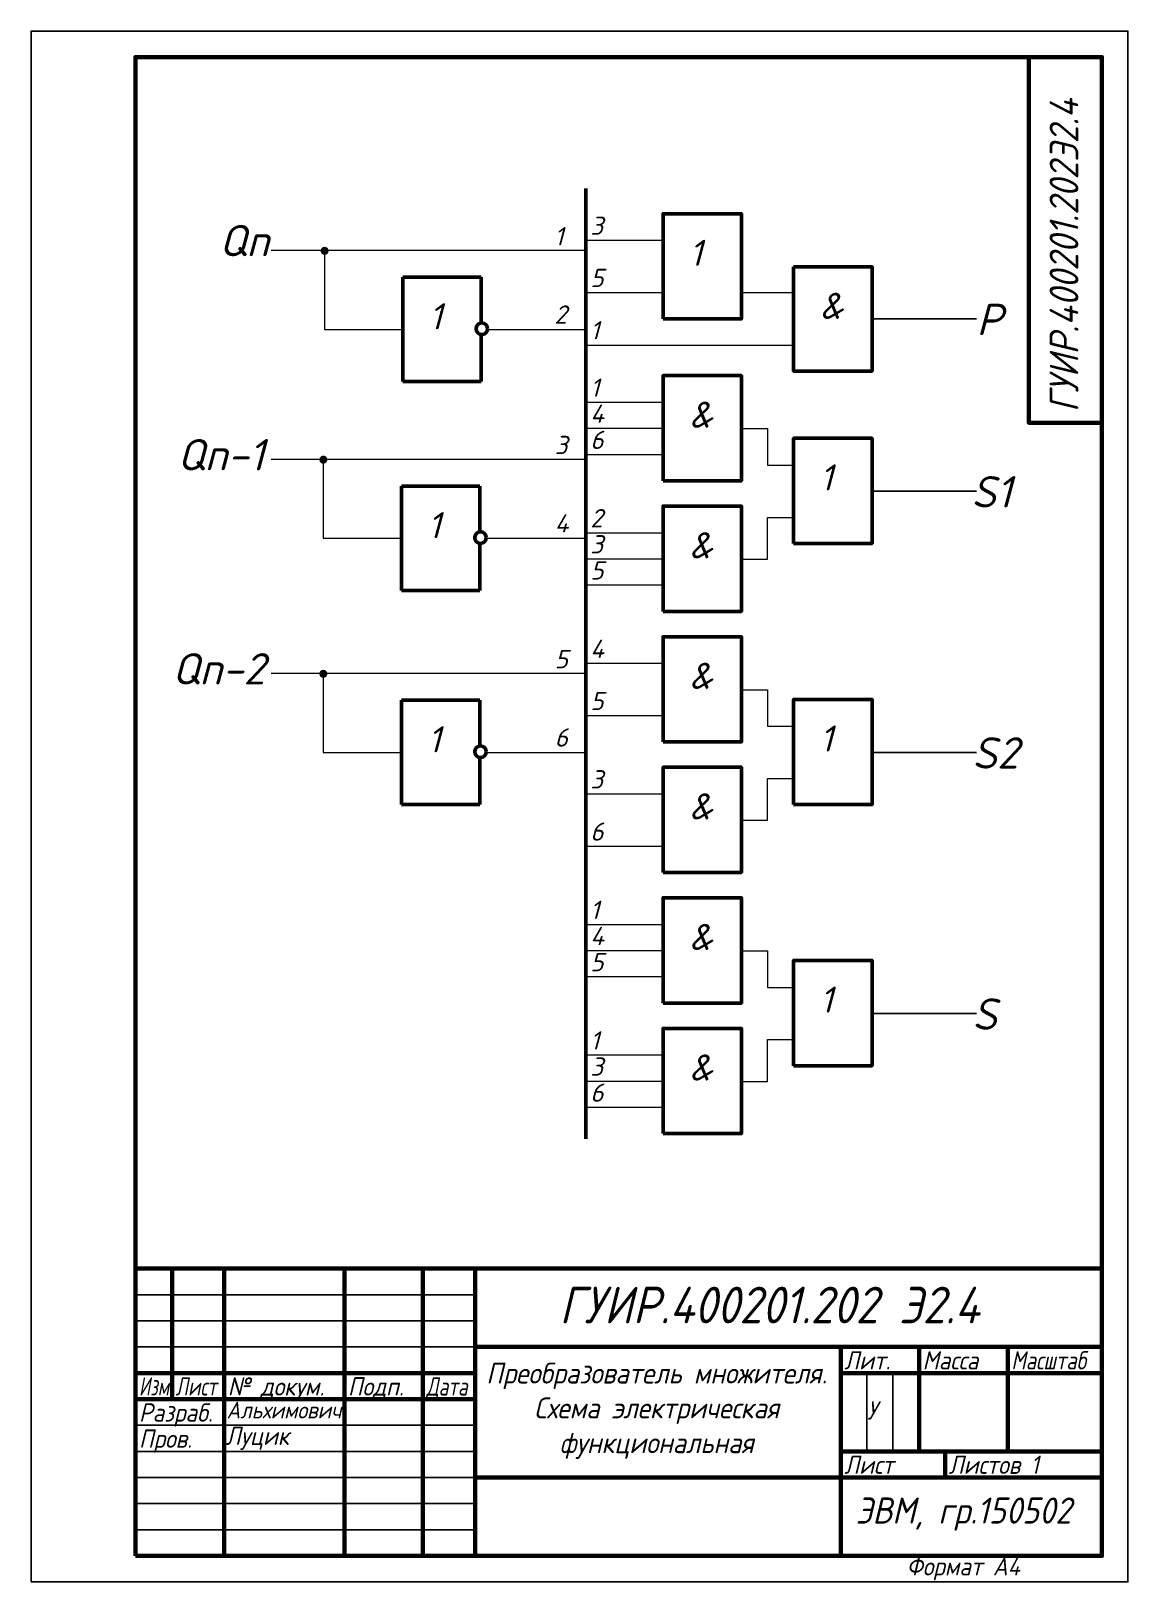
# Model space of a CAD drawing. Header units: millimetres. Extents: x 0 to 210, y 0 to 297.
import ezdxf

# ---------------------------------------------------------------- set-up
doc = ezdxf.new("R2010")
doc.units = ezdxf.units.MM
doc.header["$LTSCALE"] = 0.5
doc.layers.get('0').update_dxf_attribs({"lineweight": 60})
doc.layers.get('Defpoints').update_dxf_attribs({"color": 5})
doc.layers.add('4-текст', color=7, linetype='Continuous', true_color=0x00ad00)
doc.styles.get("Standard").update_dxf_attribs({"font": 'ISOCPEUI.TTF', "width": 0.9})

msp = doc.modelspace()

# ---------------------------------------------------------------- hatches: boundary and pattern name
at = {"lineweight": 20}
h = msp.add_hatch(color=7, dxfattribs=at)
edge = h.paths.add_edge_path()
edge.add_arc((56.21, 254.91), 0.773, 0, 360)
h = msp.add_hatch(color=7, dxfattribs=at)
edge = h.paths.add_edge_path()
edge.add_arc((55.96, 214.91), 0.773, 0, 360)
h = msp.add_hatch(color=7, dxfattribs=at)
edge = h.paths.add_edge_path()
edge.add_arc((55.96, 173.91), 0.773, 0, 360)

# ---------------------------------------------------------------- linework, layer by layer
at = {"lineweight": 50}
for p, q in [((106.19, 266.87), (106.19, 84.87)), ((86.19, 249.87), (71.19, 249.87)), ((71.19, 249.87), (71.19, 229.87)), ((86.19, 241.1), (86.19, 249.87)), ((86.19, 238.8), (86.19, 238.88)), ((86.19, 229.87), (86.19, 238.8)), ((71.19, 229.87), (86.19, 229.87)), ((85.93, 209.87), (70.93, 209.87)), ((70.93, 209.87), (70.93, 189.87)), ((85.93, 201.1), (85.93, 209.87)), ((85.93, 198.8), (85.93, 198.88)), ((85.93, 189.87), (85.93, 198.8)), ((70.93, 189.87), (85.93, 189.87)), ((85.93, 168.87), (70.93, 168.87)), ((70.93, 168.87), (70.93, 148.87)), ((85.93, 160.1), (85.93, 168.87)), ((85.93, 157.8), (85.93, 157.88)), ((85.93, 148.87), (85.93, 157.8)), ((70.93, 148.87), (85.93, 148.87))]:
    msp.add_line(p, q, dxfattribs=at)
at = {"lineweight": 20}
for p, q in [((121, 256.87), (106, 256.87)), ((45.97, 255.03), (106.19, 255.03)), ((56.19, 255), (56.19, 239.87)), ((121, 246.87), (106, 246.87)), ((146, 246.87), (136, 246.87)), ((56.19, 239.87), (71.19, 239.87)), ((87.41, 239.87), (106.19, 239.87)), ((106, 236.87), (146, 236.87)), ((121, 225.87), (106, 225.87)), ((121, 220.87), (106, 220.87)), ((136, 220.87), (141, 220.87)), ((141, 220.87), (141, 213.87)), ((45.99, 215.03), (106, 215.03)), ((55.93, 215), (55.93, 199.87)), ((121, 215.87), (106, 215.87)), ((141, 213.87), (146, 213.87)), ((141, 195.87), (141, 203.87)), ((141, 203.87), (146, 203.87)), ((55.93, 199.87), (70.93, 199.87)), ((87.15, 199.87), (105.93, 199.87)), ((121, 200.87), (106, 200.87)), ((121, 195.87), (106, 195.87)), ((136, 195.87), (141, 195.87)), ((121, 190.87), (106, 190.87)), ((121, 175.87), (106, 175.87)), ((45.99, 174.03), (106, 174.03)), ((55.93, 174), (55.93, 158.87)), ((136, 170.87), (141, 170.87)), ((141, 170.87), (141, 163.87)), ((121, 165.87), (106, 165.87)), ((141, 163.87), (146, 163.87)), ((55.93, 158.87), (70.93, 158.87)), ((87.15, 158.87), (105.93, 158.87)), ((141, 145.87), (141, 153.87)), ((141, 153.87), (146, 153.87)), ((121, 150.87), (106, 150.87)), ((136, 145.87), (141, 145.87)), ((121, 140.87), (106, 140.87)), ((121, 125.87), (106, 125.87)), ((121, 120.87), (106, 120.87)), ((136, 120.87), (141, 120.87)), ((141, 120.87), (141, 113.87)), ((121, 115.87), (106, 115.87)), ((141, 113.87), (146, 113.87)), ((141, 95.87), (141, 103.87)), ((141, 103.87), (146, 103.87)), ((121, 100.87), (106, 100.87)), ((121, 95.87), (106, 95.87)), ((136, 95.87), (141, 95.87)), ((121, 90.87), (106, 90.87))]:
    msp.add_line(p, q, dxfattribs=at)
at = {"lineweight": -2}
for p, q in [((161, 241.87), (181, 241.87)), ((161, 208.87), (181, 208.87)), ((161, 158.87), (181, 158.87)), ((161, 108.87), (181, 108.87))]:
    msp.add_line(p, q, dxfattribs=at)
at = {"color": 0, "lineweight": 60}
for p, q in [((205, 60), (20, 60)), ((27, 60), (27, 35)), ((37, 5), (37, 60)), ((60, 60), (60, 5)), ((75, 5), (75, 60)), ((85, 60), (85, 5)), ((85, 45), (205, 45)), ((155, 5), (155, 45)), ((170, 45), (170, 25)), ((187, 25), (187, 45)), ((20, 40), (85, 40)), ((155, 40), (205, 40)), ((20, 35), (85, 35)), ((155, 25), (205, 25)), ((175, 20), (175, 25)), ((85, 20), (205, 20))]:
    msp.add_line(p, q, dxfattribs=at)
at = {"color": 0, "lineweight": -3}
for p, q in [((20, 55), (85, 55)), ((20, 50), (85, 50)), ((20, 45), (85, 45)), ((160, 25), (160, 40)), ((165, 40), (165, 25)), ((20, 30), (85, 30)), ((20, 25), (85, 25)), ((20, 20), (85, 20)), ((20, 15), (85, 15)), ((20, 10), (85, 10))]:
    msp.add_line(p, q, dxfattribs=at)
at = {"color": 0}
msp.add_line((155, 45), (155, 40), dxfattribs=at)
at = {"lineweight": 60}
msp.add_lwpolyline([(20, 5), (205, 5), (205, 292), (20, 292)], close=True, dxfattribs=at)
msp.add_lwpolyline([(205, 292), (205, 222), (191, 222), (191, 292)], close=True)
at = {"lineweight": 50}
for points in [[(121, 241.87), (136, 241.87), (136, 262.02), (121, 262.02)], [(146, 251.87), (161, 251.87), (161, 231.87), (146, 231.87)], [(121, 210.87), (136, 210.87), (136, 231.02), (121, 231.02)], [(146, 198.87), (161, 198.87), (161, 219.02), (146, 219.02)], [(121, 185.87), (136, 185.87), (136, 206.02), (121, 206.02)], [(121, 160.87), (136, 160.87), (136, 181.02), (121, 181.02)], [(146, 148.87), (161, 148.87), (161, 169.02), (146, 169.02)], [(121, 135.87), (136, 135.87), (136, 156.02), (121, 156.02)], [(121, 110.87), (136, 110.87), (136, 131.02), (121, 131.02)], [(146, 98.87), (161, 98.87), (161, 119.02), (146, 119.02)], [(121, 85.87), (136, 85.87), (136, 106.02), (121, 106.02)]]:
    msp.add_lwpolyline(points, close=True, dxfattribs=at)
for centre in [(86.3, 239.99), (86.05, 199.99), (86.05, 158.99)]:
    msp.add_circle(centre, 1.11, dxfattribs=at)
at = {"layer": 'Defpoints'}
msp.add_lwpolyline([(0, 0), (210, 0), (210, 297), (0, 297)], close=True, dxfattribs=at)

# ---------------------------------------------------------------- texts
at = {"lineweight": 20}
for s, height, p in [('3', 3.5, (107.06, 257.96)), ('1', 3.5, (100.19, 255.96)), ('1', 5, (126, 252.02)), ('5', 3.5, (107.06, 247.96)), ('&', 5, (151, 241.87)), ('2', 3.5, (100.19, 240.96)), ('1', 3.5, (107.05, 237.96)), ('1', 3.5, (107.05, 226.96)), ('&', 5, (126, 221.02)), ('4', 3.5, (107.06, 221.96)), ('6', 3.5, (107.05, 216.96)), ('3', 3.5, (100.24, 215.97)), ('1', 5, (151, 209.02)), ('2', 3.5, (107.06, 201.96)), ('4', 3.5, (100.24, 200.97)), ('3', 3.5, (107.06, 196.96)), ('&', 5, (126, 196.02)), ('5', 3.5, (107.06, 191.96)), ('5', 3.5, (100.24, 174.97)), ('4', 3.5, (107.06, 176.95)), ('&', 5, (126, 171.02)), ('5', 3.5, (107.06, 166.95)), ('6', 3.5, (100.24, 159.97)), ('1', 5, (151, 159.02)), ('3', 3.5, (107.06, 151.95)), ('&', 5, (126, 146.02)), ('6', 3.5, (107.05, 141.95)), ('1', 3.5, (107.05, 126.96)), ('4', 3.5, (107.06, 121.96)), ('&', 5, (126, 121.02)), ('5', 3.5, (107.06, 116.95)), ('1', 5, (151, 109.02)), ('1', 3.5, (107.05, 101.96)), ('&', 5, (126, 96.02)), ('3', 3.5, (107.06, 96.95)), ('6', 3.5, (107.05, 91.96))]:
    msp.add_text(s, height=height, dxfattribs=at).set_placement(p)
for s, p in [('Qn', (36, 253.87)), ('P', (181, 238.77)), ('Qn-1', (28, 212.87)), ('S1', (180, 205.77)), ('Qn-2', (27, 171.87)), ('S2', (180.18, 155.76)), ('S', (180.18, 105.76))]:
    msp.add_text(s, height=6).set_placement(p)
at = {"lineweight": 50}
for p in [(76.19, 239.87), (75.93, 199.87), (75.93, 158.87)]:
    msp.add_text('1', height=5, dxfattribs=at).set_placement(p)
at = {"color": 0, "lineweight": -3, "width": 0.9}
msp.add_text('Формат А4', height=3.5, dxfattribs=at).set_placement((167.6, 1.25))
at = {"layer": '4-текст', "color": 0, "lineweight": -3}
for s, height, width, p in [('Лит.', 3.5, 0.9, (155.67, 40.7)), ('Масса', 3.5, 0.9, (170.67, 40.7)), ('Масштаб', 3.5, 0.8, (187.67, 40.7)), ('Изм.', 3.5, 0.7, (20.67, 35.7)), ('Лист', 3.5, 0.75, (27.67, 35.7)), ('№ докум.', 3.5, 0.9, (37.67, 35.7)), ('Подп.', 3.5, 0.9, (60.67, 35.7)), ('Дата', 3.5, 0.75, (75.67, 35.7)), ('Разраб.', 3.5, 0.9, (20.67, 30.7)), ('Альхимович', 3.2, 0.9, (37.44, 31.31)), ('У', 3.5, 0.9, (160.06, 31.1)), ('Луцик', 3.5, 0.9, (37.25, 26.24)), ('Пров.', 3.5, 0.9, (20.67, 25.7)), ('Лист', 3.5, 0.9, (155.67, 20.7)), ('Листов 1', 3.5, 0.9, (175.67, 20.7)), ('ЭВМ, гр.150502', 5, 0.9, (157.86, 11.18))]:
    msp.add_text(s, height=height, dxfattribs=dict(at, width=width)).set_placement(p)
at = {"layer": '4-текст', "color": 0, "insert": (195, 224), "char_height": 5.5, "width": 109.2169, "attachment_point": 1, "rotation": 90}
msp.add_mtext('{\\fISOCPEUR|b0|i1|c204|p34;ГУИР}.{\\fISOCPEUR|b0|i1|c204|p34;400201}.{\\fISOCPEUR|b0|i1|c204|p34;2}0{\\fISOCPEUR|b0|i1|c204|p34;2Э2.}4', dxfattribs=at)
at = {"layer": '4-текст', "color": 0, "attachment_point": 1}
for s, insert, char_height, width in [('{\\fISOCPEUR|b0|i1|c204|p34;ГУИР}.{\\fISOCPEUR|b0|i1|c204|p34;400201}.{\\fISOCPEUR|b0|i1|c204|p34;2}0{\\fISOCPEUR|b0|i1|c204|p34;2 Э2.}4', (101.16, 56.54), 7, 109.2169), ('\\pxqc;{\\fISOCPEUR|b0|i1|c204|p34;Преобразователь множителя. Схема электрическая \\Pфункциональная}', (80.57, 42), 4, 78.3947)]:
    msp.add_mtext(s, dxfattribs=dict(at, insert=insert, char_height=char_height, width=width))

doc.saveas('drawing.dxf')
